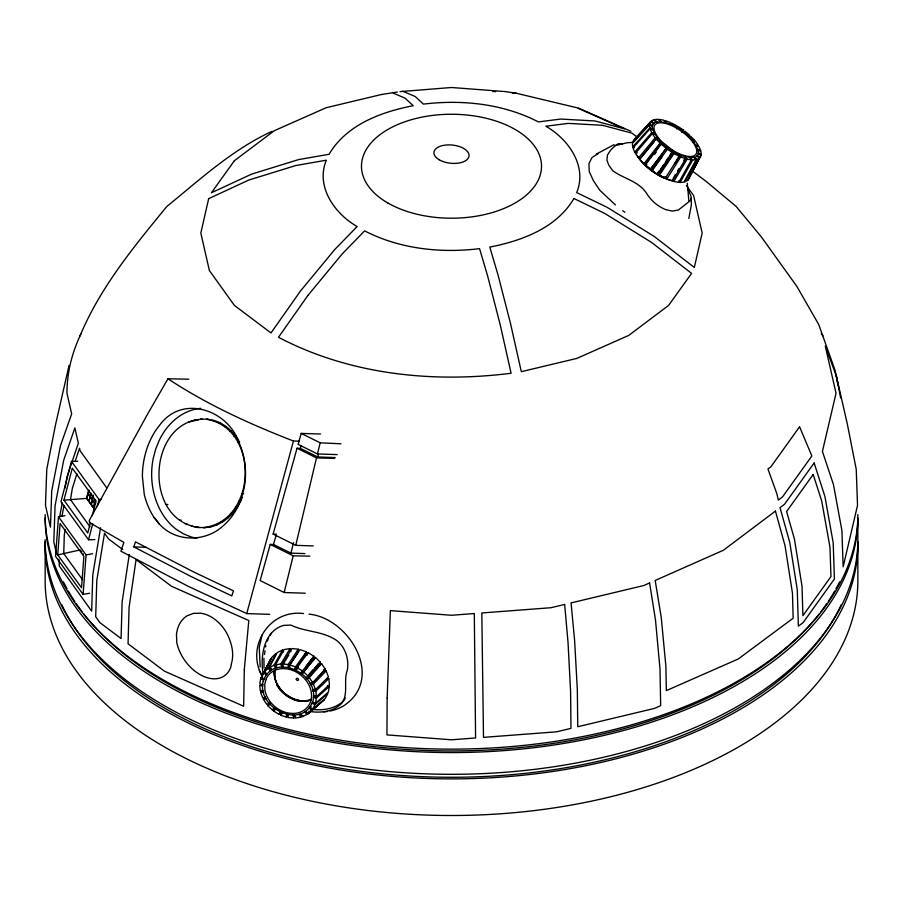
<?xml version="1.0" encoding="UTF-8"?>
<svg xmlns="http://www.w3.org/2000/svg" width="903" height="903" viewBox="0 0 903 903"><rect width="100%" height="100%" fill="white"/><g stroke="black" fill="none" stroke-linecap="round" stroke-linejoin="round"><path stroke-width="1.35" d="M263.913 658.264L264.026 668.164M287.978 714.634L287.967 717.558L293.735 718.043L295.665 716.293M298.227 649.201L288.215 664.506L288.192 667.419L298.216 652.192L298.227 649.201L291.838 648.557L282.447 664.021L283.091 666.967M58.864 559.296L59.316 566.057L91.654 611.139L92.795 574.737L100.572 527.77M281.443 712.535L280.619 715.187L286.364 717.095L286.522 714.239M289.649 667.814L289.807 664.969L299.999 649.607L306.343 651.819L305.496 654.54L294.739 669.529L295.563 666.865L306.343 651.819M689.531 175.95L701.247 154.571L700.897 151.377L698.121 150.112M64.971 515.669L58.503 516.843L55.523 556.35L83.099 594.422L89.566 593.248M57.724 554.894L60.095 523.526L83.889 556.372L81.518 587.729L57.724 554.894L80.243 549.916M83.099 594.422L86.09 554.905L58.503 516.843M327.349 685.84L329.392 686.359L328.342 692.07L315.497 703.335L312.472 701.981M659.359 175.306L659.517 173.737L674.101 152.02L673.943 153.555L659.359 175.306L665.218 178.343L679.237 156.242L678.785 154.413M676.64 127.255L676.798 125.731L671.516 123.045L671.956 124.862M264.466 654.506L265.031 650.747M129.264 554.498L122.119 602.053L121.07 638.545L99.872 622.596L95.695 616.76L96.813 580.336L104.511 533.255L108.586 538.944L122.729 549.588M267.604 665.714L267.841 664.89L260.685 678.717L259.85 683.921L262.931 684.677M315.497 703.335L316.332 698.132L329.392 686.359M65.276 529.542L64.282 534.994L63.752 553.562L82.444 579.624M61.968 516.414L63.966 505.612M59.745 516.437L62.239 502.96M65.005 488.139L67.251 476.016L78.347 443.159L74.87 427.898L63.673 460.304L55.072 505.759L53.819 541.947L56.573 554.036M688.82 218.424L691.371 204.812L691.326 198.378M672.498 152.641L667.294 149.221L668.186 148.16L652.022 170.52L657.745 174.347L672.78 151.207L669.778 155.643M677.961 128.079L678.243 126.646L683.447 130.066L681.844 132.335M657.745 174.347L660.003 170.091M69.034 365.478L55.546 424.636L46.764 469.312L45.477 505.387L50.444 527.183L51.719 491.04L60.388 445.901L71.676 413.913L66.969 393.268A384.531 222.003 0 0 1 81.191 333.444M262.084 635.148L259.251 647.214L260.177 666.865M295.755 545.344L316.49 457.889L297.053 448.249L273.124 534.068L295.755 545.344L313.262 545.909M265.584 646.977L265.877 645.78M304.853 553.584L290.958 553.133L293.531 542.647M317.45 453.961L320.193 442.82L301.196 433.406L298.137 444.378L317.45 453.961L337.282 454.604M284.163 592.526L293.182 555.83L270.234 544.396L260.154 580.55L284.163 592.526L305.282 593.215M335.227 457.55L317.754 456.974L318.398 454.356M77.748 461.264L71.461 461.422L60.975 501.707L88.562 539.78L94.849 539.622M90.514 522.352L87.749 533.007L63.955 500.172L72.274 468.194L96.068 501.03L92.253 515.681M87.489 499.641L86.575 498.377L88.618 490.51M88.562 539.78L92.749 523.661M97.287 506.199L99.037 499.483L71.461 461.422M167.958 378.775C207.047 404.612 249.928 424.139 293.452 441.014L246.733 613.588L188.129 586.284L120.923 551.202L123.88 542.387L90.898 523.379L89.442 522.352L89.284 520.421L147.279 414.624L167.958 378.775L188.783 379.204M242.241 497.395C236.236 513.356 221.37 527.465 203.593 527.589C257.174 521.268 259.951 428.519 206.685 419.274C220.366 420.053 232.331 429.41 238.889 441.082M270.234 544.396L273.507 544.509L276.036 535.468M297.053 448.249L300.327 448.362L301.049 445.777M275.347 669.439L274.896 677.261A25.216 20.408 38.6 0 0 311.524 699.091M76.947 473.714L72.33 488.41L70.502 499.652L89.939 526.742M267.423 641.13L268.586 637.642M75.096 461.489L79.52 448.283L80.074 450.721L106.678 487.801M133.802 546.891L135.484 541.856L193.039 571.633L233.493 590.878L231.8 595.912L191.357 576.678L133.802 546.891L146.083 547.286M80.074 335.803C100.086 287.628 133.983 246.508 166.841 206.471C200.252 179.302 232.534 149.424 272.04 131.319M275.359 708.957L273.778 711.18L279.117 714.363L280.065 711.801M305.53 667.091L313.894 656.244L308.036 652.621L297.064 667.689L296.105 670.252L298.487 666.967M308.036 652.621L307.065 655.149L305.496 654.54M650.747 121.612L633.759 140.055L632.506 142.629L649.72 124.004L650.747 121.612L653.456 123.598M701.021 155.271L688.12 179.844L701.021 155.271L698.222 153.578M344.145 700.322L345.296 697.985M261.249 677.419L271.013 658.456L261.249 677.419L264.184 678.887M312.63 709.171L314.921 704.633L327.834 693.56L325.182 698.516L312.63 709.171L309.921 707.173M264.489 671.843L271.95 657.226L276.025 653.377L268.089 668.288L264.489 671.843L267.085 673.92M271.555 668.344L270.29 670.794L268.089 668.288M271.397 670.116L269.331 667.577L277.311 652.497L282.537 650.013L283.598 651.955M699.407 158.104L687.567 180.408L684.88 181.898L697.071 159.526L699.407 158.104L696.777 156.095M693.865 157.494L696.145 159.673L683.955 182.146L680.015 182.462L678.717 180.927M276.69 665.985L275.539 668.073L273.993 665.24L282.537 650.013M276.86 667.746L275.46 664.913L284.095 649.539L290.111 648.591L290.924 651.639M689.7 157.675L691.472 159.887L678.785 182.383L673.852 181.492L672.532 179.291M680.015 182.462L692.657 160.034L696.145 159.673M265.516 697.127L262.773 697.906L260.617 692.443L261.915 690.197M683.785 160.429L685.783 157.009L687.07 159.154L691.472 159.887M284.772 661.662L281.646 666.933L280.856 663.942L290.111 648.591M673.852 181.492L687.07 159.154M684.553 156.625L685.704 158.714L672.385 181.085L666.809 179.054L666.211 177.101L664.8 176.548M673.254 178.094L675.41 174.505M677.566 170.927L679.011 168.534M693.211 142.753L694.678 140.36L690.693 136.206L689.045 136.601M285.393 660.612L288.847 655.002M674.473 164.075L680.106 155.034L680.693 156.941L666.809 179.054M269.196 702.952L266.904 704.43L263.428 699.407L264.918 697.071M270.042 635.238L271.385 633.161M660.748 168.985L663.761 164.538M666.019 161.208L668.265 157.867M652.022 170.52L661.955 156.84M272.469 710.051L274.14 707.952L272.469 710.051L267.909 705.796L270.29 702.5M650.499 169.38L666.956 147.2L650.499 169.38L645.295 165.012L661.199 144.22L662.757 143.724M676.584 128.869L678.243 126.646M654.551 154.413L656.255 152.178M643.963 163.759L660.059 143.08L661.707 142.685L645.622 163.387L643.963 163.759L639.629 159.154L656.063 138.927L658.197 139.006M313.894 656.244L300.823 673.096L302.392 670.873L297.064 667.689M315.395 657.407L302.02 674.101L315.395 657.407L320.362 662.181L306.038 677.882M654.799 134.321L652.248 133.667L635.419 153.352L638.579 157.878L640.758 158.081L642.202 156.309M273.778 711.18L275.483 709.092M638.579 157.878L655.194 137.775L657.384 137.956L655.68 140.01M642.925 155.418L653.975 142.064M682.555 131.116L683.447 130.066M312.788 670.049L309.357 674.044M314.549 667.983L320.362 662.181M321.57 663.626L309.277 677.622L306.986 679.112L319.278 665.082L321.57 663.626L325.317 669.236L312.754 682.645L310.034 683.571M652.801 130.009L650.013 128.824L632.935 148.002L634.719 152.144L651.718 132.606L654.291 133.351M659.213 170.972L657.655 172.733L659.517 173.737M634.493 147.787L632.653 146.941L649.844 127.899L649.494 124.704L652.35 126.352M279.117 714.363L280.923 712.354M650.894 122.797L653.67 119.749L656.063 121.939M649.494 124.704L632.371 143.464L632.653 146.941M280.619 715.187L282.458 713.189M653.67 119.749L651.334 121.183L634.301 139.491L636.525 138.159M326.152 670.861L323.409 671.606L310.655 684.925L313.409 684.147L326.152 670.861L328.41 676.923L315.553 689.61L312.528 689.768M651.131 168.184L653.535 165.667M647.711 160.655L645.273 163.082L646.887 164.493L645.295 165.012M286.364 717.095L288.328 715.142M308.092 713.776L324.245 699.735L308.092 713.776L305.88 711.271M314.684 689.339L312.799 691.156L315.813 691.145L328.816 678.616L329.448 684.711L316.49 696.664L313.364 696.044M683.785 132.075L684.79 131.138L689.542 135.055L687.984 135.563M315.328 695.524L313.251 697.387L316.332 698.132M312.19 661.368L314.097 659.732L312.28 658.513M294.525 715.131L295.326 718.111L300.722 717.151L302.787 715.379M343.174 701.146C334.968 708.923 322.529 710.853 311.693 709.273M300.631 713.98L302.189 716.824L306.839 714.476L318.872 704.475L318.149 704.916M311.095 706.496L309.097 708.133L311.682 710.21M317.698 666.911L319.606 665.409L318.093 663.852M267.909 705.796L270.132 704.171M598.271 153.544L592.029 157.483L588.937 163.635L589.23 171.57L593.226 180.363L599.863 190.296L615.462 204.981M596.341 154.108L614.063 144.649M208.367 419.319C147.957 414.398 140.699 520.546 199.134 527.487L191.289 526.144M269.331 667.577L273.993 665.24M323.466 669.868L325.317 669.236M263.428 699.407L266.137 698.482M198.581 419.726L188.592 422.006M614.92 145.699L626.93 142.798L632.811 142.347M86.09 554.905L92.557 553.742M275.46 664.913L280.856 663.942M393.268 92.659L397.297 92.038M399.995 91.632L451.5 87.501L505.612 91.621L516.381 93.269L576.836 107.728L624.515 128.847L595.1 120.979L560.752 119.061L538.38 121.905C503.231 103.766 462.359 99.386 423.439 104.116L415.256 96.553L402.682 91.214M63.955 500.172L86.575 498.377M304.954 701.1L308.318 700.863M260.617 692.443L263.642 692.296M622.449 144.085L618.476 143.645L615.417 145.462L610.767 149.954L607.482 154.955L606.884 160.079L608.836 165.238L612.753 170.701C623.646 178.783 638.635 181.063 646.604 193.377C651.176 200.771 657.971 206.595 665.985 209.722L672.419 211.099L678.3 210.072L690.637 200.376L691.145 196.707L688.312 189.901M99.037 499.483L101.554 499.427M263.383 690.897L260.357 690.908L259.68 685.388L262.807 686.009M326.818 678.605L328.816 678.616M309.853 556.135L293.182 555.83M293.452 441.014L299.04 441.149M197.452 527.431L205.286 527.634M269.704 614.345L246.733 613.588M334.618 458.419L316.49 457.889M200.534 419.116L202.216 419.173M194.472 420.042L196.154 420.098M212.837 420.55L214.519 420.606M218.932 423.022L220.614 423.078M224.655 426.588L226.348 426.634M229.757 431.036L231.439 431.092M301.196 433.406L320.52 434.027M234.193 436.284L235.886 436.341M320.193 442.82L341.007 443.791M237.952 442.222L239.645 442.278M242.015 493.727L243.708 493.783M239.092 500.951L240.774 501.007M166.175 504.484L167.856 504.529M235.457 507.396L237.139 507.452M231.202 513.039L232.884 513.085M226.405 517.825L228.087 517.882M179.471 520.117L181.153 520.173M221.156 521.731L222.838 521.787M185.194 523.672L186.887 523.729M215.535 524.688L217.228 524.745M209.654 526.652L211.347 526.709M273.124 534.068L276.386 534.181M692.556 140.281L694.678 140.36M492.914 91.485L495.668 91.7M512.238 92.953L516.381 93.269M693.357 141.32L695.547 141.5L698.493 145.609L695.942 144.954M282.447 664.021L288.215 664.506M303.555 613.566C269.184 608.994 245.244 647.214 262.446 676.765M309.04 614.13C348.795 617.991 384.892 677.577 344.461 705.288A57.352 44.202 36.9 0 1 329.922 711.045M308.679 711.282C320.057 713.302 333.546 711.97 341.887 703.155C348.739 693.515 343.242 680.806 347.328 670.094C349.517 657.745 344.02 643.32 332.293 637.868C319.594 631.129 304.074 631.445 290.845 625.09L283.519 625.407C263.789 631.163 260.03 656.549 263.145 673.92M303.069 701.27C291.376 700.322 280.833 692.624 275.957 682.025M696.461 145.936L699.024 146.681L700.739 150.462L697.94 149.266M634.719 152.144L637.281 152.912M289.807 664.969L295.563 666.865M680.693 156.941L685.704 158.714M667.464 179.099L657.305 174.279A27 11.05 35.4 0 0 665.635 178.275M300.327 448.362L317.754 456.974M273.507 544.509L290.958 553.133M578.394 108.033L630.96 131.319M260.685 678.717L263.699 680.072M649.844 127.899L652.632 129.163M311.986 703.177L314.921 704.633M673.943 153.555L679.237 156.242M698.403 152.923L701.247 154.571M649.72 124.004L652.519 125.698M622.686 210.771L624.944 212.205M651.514 168.455L652.937 169.437M655.522 173.252L644.584 164.481M697.285 155.677L699.994 157.664M263.552 672.882L266.25 674.88M692.669 171.277L706.022 181.311L736.159 206.471L761.206 236.71L796.931 286.511L818.705 324.47L835.061 370.253L837.984 385.197M637.552 137.346L632.01 133.17L602.594 125.303L568.235 123.384L545.875 126.228C568.382 139.13 587.627 166.152 576.678 192.587L607.222 207.374L654.144 236.394L694.328 267.469L702.173 233.064L693.628 195.601L686.359 185.476M651.334 121.183L653.964 123.18M661.199 144.22L665.951 148.148M88.133 500.476L87.309 499.145A2.912 1.298 88.6 0 1 87.986 494.844A2.912 1.298 88.6 0 1 89.69 497.609A2.912 1.298 88.6 0 1 88.133 500.476L89.758 502.768M90.402 503.603L89.578 502.271A2.912 1.298 88.6 0 1 90.255 497.971A2.912 1.298 88.6 0 1 91.948 500.736A2.912 1.298 88.6 0 1 90.402 503.603L92.027 505.894M92.659 506.73L91.846 505.398A2.912 1.298 88.6 0 1 92.524 501.097A2.912 1.298 88.6 0 1 94.217 503.863A2.912 1.298 88.6 0 1 92.659 506.73L94.296 509.021M159.188 523.864C175.159 542.116 204.71 542.319 222.386 526.505A64.734 54.225 89.1 0 0 238.087 506.222L241.62 497.553L244.07 488.365A64.745 54.236 89.1 0 0 244.442 460.688A65.298 54.699 89.1 0 0 239.34 443.35C228.515 409.872 182.18 393.764 159.47 425.426A64.531 46.674 -84.6 0 0 146.929 448.633A64.519 46.674 -84.6 0 0 142.392 476.378L144.243 494.257A65.716 49.563 -85.9 0 0 154.199 517.566L159.188 523.864L154.187 517.577M694.678 157.336L697.071 159.526M303.701 672.013L308.262 676.257M656.876 121.781L654.596 119.602L658.084 119.241L659.991 121.487M656.063 138.927L660.059 143.08M690.761 157.788L692.657 160.034M304.774 711.936L306.839 714.476M661.041 121.612L659.269 119.399L663.671 120.122L664.958 122.277M87.535 499.731L88.054 500.397M89.803 502.869L90.311 503.524M92.061 505.996L92.58 506.662M821.29 333.523L822.926 335.803M652.248 133.667L655.194 137.775M309.277 677.622L312.754 682.645M639.087 157.573L640.43 159.707M666.188 122.661L665.037 120.573L670.049 122.334L670.636 124.242M299.311 714.307L300.722 717.151M650.013 128.824L651.718 132.606M83.2 553.81L83.471 554.408M313.409 684.147L315.553 689.61M836.392 376.111L825.286 346.131L836.031 393.268L822.419 451.432L833.446 484.539L841.912 530.535L843.154 566.802L857.523 505.387L856.236 469.312L847.454 424.636L836.392 376.111L840.659 397.907M94.33 509.123L94.115 508.524A2.912 1.298 88.6 0 1 94.126 505.296A2.912 1.298 88.6 0 1 95.458 504.213M274.681 677.566L274.06 672.419M274.997 678.684L275.641 680.907M293.091 715.097L293.735 718.043M315.813 691.145L316.49 696.664M687.296 183.241L688.876 201.222M857.85 544.283L857.85 580.889A406.35 234.599 0 0 1 451.5 815.499A406.35 234.599 0 0 1 45.15 580.889L45.15 544.283M45.15 539.712A406.35 234.599 0 0 0 451.5 774.311A406.35 234.599 0 0 0 857.85 539.712L857.85 517.972A406.35 234.599 0 0 1 451.5 752.571A406.35 234.599 0 0 1 45.15 517.972M841.303 604.581A403.551 232.985 0 0 1 451.5 777.269A403.551 232.985 0 0 1 61.697 604.581M857.827 541.586A406.35 234.599 0 0 1 451.5 778.883A406.35 234.599 0 0 1 45.173 541.586M857.85 514.541A406.35 234.599 0 0 1 451.5 749.14A406.35 234.599 0 0 1 45.15 514.541M839.621 581.769A403.551 232.985 0 0 1 835.975 588.745M834.677 591.059A403.551 232.985 0 0 1 828.265 601.432M826.719 603.712A403.551 232.985 0 0 1 820.996 611.647M819.269 613.882A403.551 232.985 0 0 1 451.5 750.957A403.551 232.985 0 0 1 83.731 613.882M82.004 611.647A403.551 232.985 0 0 1 76.281 603.712M74.735 601.432A403.551 232.985 0 0 1 68.323 591.059M67.025 588.745A403.551 232.985 0 0 1 63.379 581.769M327.394 711.462A57.352 44.202 36.9 0 1 323.522 711.846M93.178 495.013A2.912 1.298 88.6 0 1 92.467 498.535A2.912 1.298 88.6 0 1 90.808 497.079A2.912 1.298 88.6 0 1 91.237 493.309M90.955 493.399A2.912 1.298 88.6 0 1 88.957 495.013A2.912 1.298 88.6 0 1 88.979 490.171M95.628 504.156A2.912 1.298 88.6 0 1 95.515 500.036M95.492 499.652A2.912 1.298 88.6 0 1 93.494 501.267A2.912 1.298 88.6 0 1 93.506 496.436M311.061 700.051A27 21.841 38.6 0 1 274.151 671.347M298.272 701.089A28.151 22.778 38.6 0 1 292.617 699.227M291.534 698.73A28.151 22.778 38.6 0 1 285.303 694.87M284.355 694.102A28.151 22.778 38.6 0 1 276.6 684.846M304.593 653.896A28.151 22.778 38.6 0 1 306.806 654.867M262.615 676.324A70.039 56.675 38.6 0 1 259.364 670.365M200.68 408.348A64.847 51.764 -88.1 0 0 194.619 409.375A65.693 52.442 -88.1 0 0 174.516 419.963A64.858 51.776 -88.1 0 0 159.267 440.258L155.756 448.926L153.284 458.114A64.847 51.776 -88.1 0 0 151.681 476.671A65.592 52.363 -88.1 0 0 160.632 510.793A64.847 51.776 -88.1 0 0 176.616 529.598L183.49 533.865L190.793 536.822A64.847 51.776 -88.1 0 0 196.956 538.199M653.772 171.931A27 11.05 35.4 0 1 646.164 165.825M674.462 180.814A28.151 11.513 35.4 0 1 637.416 155.993M387.15 698.098L386.947 734.895L451.5 739.794L475.588 737.965L474.312 613.532L451.5 615.27L390.367 610.62L387.15 698.098M244.307 669.541L243.652 706.248L164.402 671.143L128.057 643.794L129.084 607.29L136.071 559.623L171.514 586.284L248.799 620.53L244.307 669.541M263.224 681.212C256.102 708.279 302.832 730.595 312.946 700.841C320.068 673.773 273.338 651.469 263.224 681.212M231.382 663.818L230.942 666.583A35.33 23.467 54.5 0 1 203.401 676.291A35.33 23.467 54.5 0 1 176.785 642.597L176.48 634.267A36.154 26.413 61.7 0 1 187.214 615.744L193.581 613.34L200.703 613.205A34.924 25.51 61.7 0 1 226.845 633.308C231.586 642.564 234.475 653.591 231.382 663.818M208.672 198.66L200.827 233.064L209.372 270.516L234.408 305.428L270.99 332.947L300.406 291.116L334.765 249.521L357.125 226.551C334.618 213.639 315.373 186.616 326.322 160.192L295.778 165.531L248.856 180.024L208.672 198.66M652.971 124.004L652.18 126.984C657.305 144.333 677.284 158.838 695.457 157.19L697.771 155.271L698.561 152.302C693.436 134.953 673.457 120.438 655.285 122.097L652.971 124.004M266.238 678.785L264.771 684.056L264.884 689.802A25.216 20.408 38.6 0 0 299.333 712.467A25.216 20.408 38.6 0 0 303.6 677.589A25.216 20.408 38.6 0 0 266.238 678.785M307.9 295.439L278.485 337.282C349.506 374.576 432.266 383.256 511.087 373.255L500.318 325.204L487.744 276.352L479.561 248.652C440.641 253.382 399.769 249.002 364.62 230.875L342.248 253.856L307.9 295.439M234.408 160.7L211.415 192.757L251.598 174.121L298.521 159.617L329.064 154.278C346.425 124.749 381.168 111.916 413.213 105.696L405.029 98.134L392.455 92.795L381.687 94.454L326.164 107.728L274.252 130.732L234.408 160.7M573.936 198.491C556.575 228.019 521.832 240.853 489.787 247.072L497.971 274.772L510.545 323.624L521.313 371.675L576.836 358.401L628.748 335.397L668.592 305.428L691.585 273.372L651.402 242.297L604.479 213.289L573.936 198.491M799.573 426.803L770.857 466.828L767.945 469.007L776.919 493.885L778.307 500.093L782.438 497L811.865 455.97L799.573 426.803M814.134 462.979L784.515 504.269L780.011 507.655L789.775 542.432L797.27 589.715L798.365 626.174L803.128 622.596L834.406 579.004L833.187 542.692L824.913 496.436L814.134 462.979M813.174 474.481L786.592 511.538L794.414 538.944L802.011 586.149L802.914 615.654L830.952 576.577L829.97 547.184L821.696 500.917L813.174 474.481M775.451 511.087L723.405 550.243L655.183 580.471L661.244 617.415L665.895 666.358L666.335 690.626L738.304 658.953L793.161 618.183L792.473 593.327L785.079 545.965L775.451 511.087M649.596 582.943L643.76 585.528L571.068 602.911L574.624 640.52L577.344 689.982L577.751 726.746L654.517 708.392L660.669 705.672L660.003 668.965L655.488 619.955L649.596 582.943M564.646 604.446L551.022 607.708L481.807 612.968L483.5 737.367L556.587 731.814L570.967 728.371L570.594 691.596L568.01 642.101L564.646 604.446M671.922 149.751L661.82 141.647A25.216 10.317 35.4 0 1 664.439 123.226A25.216 10.317 35.4 0 1 696.405 148.86A25.216 10.317 35.4 0 1 671.922 149.751M81.71 551.936L81.202 551.27L81.71 551.936M439.118 159.718A17.654 9.143 6 0 0 468.499 157.788A17.654 9.143 6 0 0 446.883 144.943A17.654 9.143 6 0 0 439.118 159.718M387.839 202.983A90.029 51.979 0 0 0 538.459 179.686A90.029 51.979 0 0 0 428.203 116.024A90.029 51.979 0 0 0 387.839 202.983M296.308 679.372A1.208 0.982 38.6 0 0 298.171 680.264A1.208 0.982 38.6 0 0 297.73 678.401A1.208 0.982 38.6 0 0 296.308 679.372"/></g></svg>
